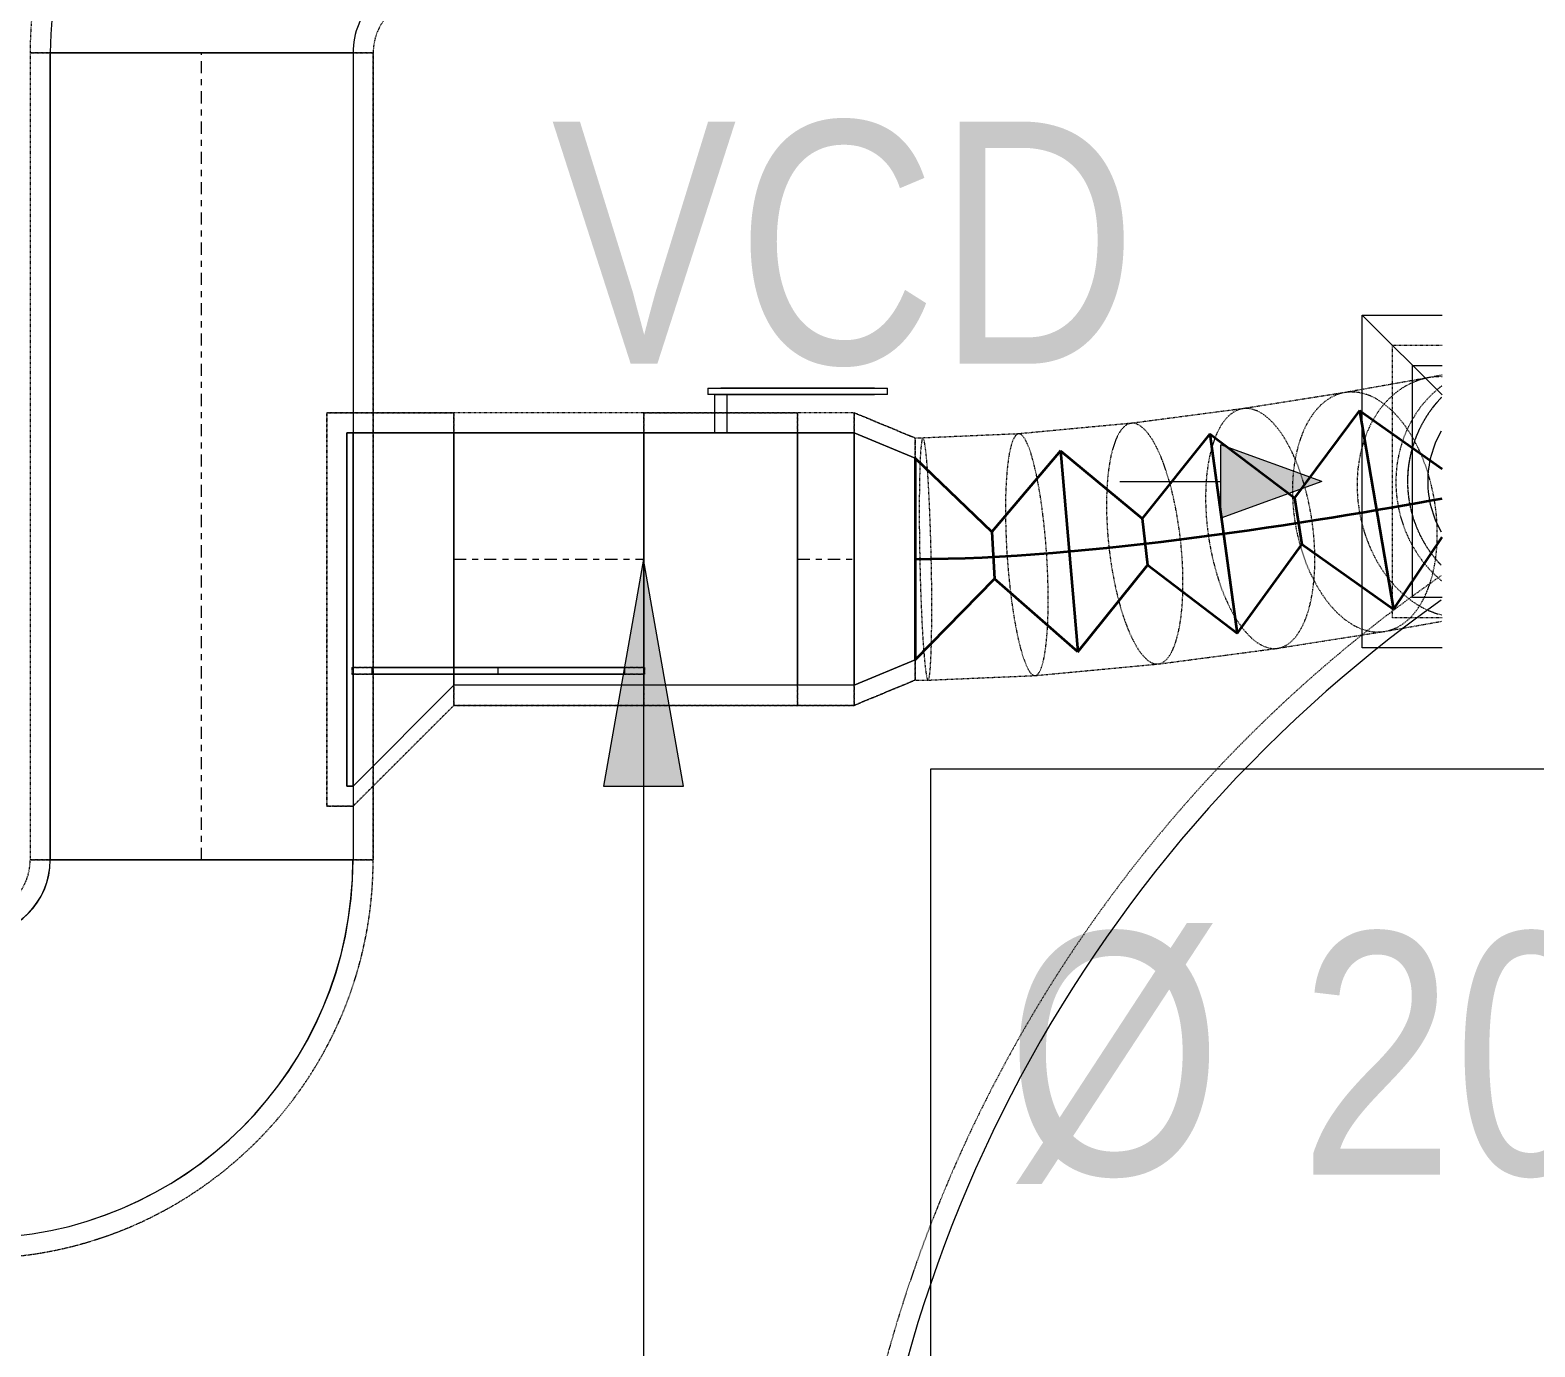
# Model space of a CAD drawing. Header units: inches. Extents: x -83664 to 20107, y -47222 to 19398.
# Drawn here: x 14868 to 16359, y -9210 to -7904 of the extents above; entities that cross this region are included whole.
import ezdxf

# ---------------------------------------------------------------- set-up
doc = ezdxf.new("R2010")
doc.units = ezdxf.units.IN
doc.header["$MEASUREMENT"] = 0
doc.linetypes.add('Center', pattern=[29.999999, 12, -6, 6, -6])
doc.linetypes.add('Hidden 0_50', pattern=[1.0584, 0.5292, -0.5292])
for name, color, linetype, lineweight in [('A-DETL-GENF', 7, 'Continuous', 9), ('G-ANNO-TEXT', 7, 'Continuous', 9), ('M-HVAC-CDFF', 7, 'Continuous', 9), ('M-HVAC-DUCT-CNTR', 7, 'Center', 9), ('M-HVAC-DUCT-IDEN', 7, 'Continuous', 18)]:
    doc.layers.add(name, color=color, linetype=linetype, lineweight=lineweight)
doc.layers.add('M-HVAC-DUCT', color=7, linetype='Continuous', lineweight=9, true_color=0xffe97f)
doc.layers.add('M-HVAC-DUCT-PATT', color=7, linetype='Continuous', lineweight=35, true_color=0x007f00)
doc.styles.add('Arial Narrow_21', font='ARIALN.TTF', dxfattribs={"height": 240})

# ---------------------------------------------------------------- blocks, each defined once
blk = doc.blocks.new('GCE-AT-Return Air Rectangular Diffuser - 230x230-V28-FIRST FLOOR AC CONDITIONING LAYOUT - PART A')
at = {"layer": 'A-DETL-GENF', "true_color": 0xff00ff}
blk.add_hatch(color=6, dxfattribs=at).paths.add_polyline_path([(-305, -36.4), (-205, 0), (-305, 36.4)])
at = {"layer": 'A-DETL-GENF', "color": 6, "true_color": 0xff00ff}
for p, q in [((-165, 165), (-85.8, 165)), ((-165, -165), (-165, 165)), ((-165, 165), (-85.8, 85.8)), ((-205, 0), (-305, 36.4)), ((-305, -36.4), (-305, 36.4)), ((-405, 0), (-305, 0)), ((-205, 0), (-305, -36.4)), ((-85.8, -165), (-165, -165))]:
    blk.add_line(p, q, dxfattribs=at)
blk = doc.blocks.new('M_Rectangular to Round Transition - Angle - 45 Degree-7603096-FIRST FLOOR AC CONDITIONING LAYOUT - PART A')
at = {"layer": 'M-HVAC-DUCT', "color": 6, "true_color": 0xff00ff}
for p, q in [((0, 125), (60.4, 100)), ((60.4, 100), (0, 125)), ((0, 125), (0, -125)), ((0, -125), (0, 125)), ((60.4, 0), (60.4, 100)), ((60.4, 0), (60.4, 100)), ((60.4, -100), (60.4, 0)), ((60.4, -100), (60.4, 0)), ((0, -125), (60.4, -100)), ((60.4, -100), (0, -125))]:
    blk.add_line(p, q, dxfattribs=at)
blk = doc.blocks.new('M_Rectangular to Round Transition - Angle - 45 Degree-V29-FIRST FLOOR AC CONDITIONING LAYOUT - PART A')
at = {"layer": 'M-HVAC-DUCT', "color": 6, "true_color": 0xff00ff}
for p, q in [((167694.4, 90135.5), (167723.6, 90135.5)), ((167694.4, 89905.5), (167694.4, 90135.5)), ((167723.6, 89905.5), (167694.4, 89905.5))]:
    blk.add_line(p, q, dxfattribs=at)
for start, end in [(150.1672, 180), (180, 209.8328)]:
    blk.add_arc((167809.4, 90020.5), 100, start, end, dxfattribs=at)
blk = doc.blocks.new('TEMW-ME-DMP-Volume Control Damper - Standard-7399637-FIRST FLOOR AC CONDITIONING LAYOUT - PART A')
at = {"layer": 'M-HVAC-DUCT', "color": 6, "true_color": 0xff00ff}
for p, q in [((-165.1, 163.1), (-165.1, 169.4)), ((-152.4, 169.4), (-165.1, 169.4)), ((0, 169.4), (-152.4, 169.4)), ((-152.4, 169.4), (0, 169.4)), ((12.7, 169.4), (0, 169.4)), ((12.7, 169.4), (12.7, 163.1)), ((-165.1, 163.1), (-152.4, 163.1)), ((0, 163.1), (-152.4, 163.1)), ((-152.4, 163.1), (0, 163.1)), ((-6.4, 125), (-6.4, 163.1)), ((6.3, 163.1), (-6.4, 163.1)), ((6.3, 163.1), (-6.4, 163.1)), ((0, 163.1), (12.7, 163.1)), ((6.3, 163.1), (6.3, 125)), ((-76.2, 125), (-76.2, -125)), ((-76.2, -125), (-76.2, 125)), ((76.2, 125), (-76.2, 125)), ((-76.2, 125), (76.2, 125)), ((-76.2, 125), (76.2, 125)), ((-6.4, 125), (6.3, 125)), ((-6.4, 125), (6.3, 125)), ((76.2, 125), (76.2, -125)), ((76.2, -125), (76.2, 125)), ((-76.2, -125), (76.2, -125)), ((-76.2, -125), (76.2, -125)), ((-76.2, -125), (76.2, -125))]:
    blk.add_line(p, q, dxfattribs=at)
blk = doc.blocks.new('M_Rectangular Tap - Beveled - Standard-7238378-FIRST FLOOR AC CONDITIONING LAYOUT - PART A')
at = {"layer": 'M-HVAC-DUCT', "color": 6, "true_color": 0xff00ff}
for p, q in [((0, 225), (-6.096, 225)), ((-6.096, -125), (-6.096, 225)), ((-6.096, 225), (-6.096, -125)), ((-6.096, 225), (0, 225)), ((100, 125), (0, 225)), ((100, 125), (0, 225)), ((100, 125), (100, -125)), ((100, -125), (100, 125)), ((-6.096, -125), (100, -125)), ((100, -125), (-6.096, -125))]:
    blk.add_line(p, q, dxfattribs=at)
blk = doc.blocks.new('M_Rectangular Elbow - Radius - 0_75 W-7399431-FIRST FLOOR AC CONDITIONING LAYOUT - PART A')
at = {"layer": 'M-HVAC-DUCT', "color": 6, "true_color": 0xff00ff}
for p, q in [((-150, 225), (150, 225)), ((150, 225), (-150, 225)), ((-225, 150), (-225, -150)), ((-225, -150), (-225, 150))]:
    blk.add_line(p, q, dxfattribs=at)
for radius in [75, 75, 375, 375]:
    blk.add_arc((-225, 225), radius, 270, 0, dxfattribs=at)
blk = doc.blocks.new('M_Rectangular Elbow - Radius - 0_75 W-V255-FIRST FLOOR AC CONDITIONING LAYOUT - PART A')
at = {"layer": 'M-HVAC-DUCT', "color": 6, "true_color": 0xff00ff}
for p, q in [((166644.3, 89645.3), (166344.3, 89645.3)), ((166344.3, 89645.3), (166344.4, 89645.3)), ((166344.4, 89645.3), (166644.4, 89645.3)), ((166644.4, 89645.3), (166644.3, 89645.3)), ((166269.3, 89570.3), (166269.4, 89570.3)), ((166269.4, 89570.3), (166269.3, 89570.3)), ((166269.3, 89570.3), (166269.3, 89270.3)), ((166269.4, 89270.3), (166269.4, 89570.3)), ((166269.3, 89270.3), (166269.4, 89270.3))]:
    blk.add_line(p, q, dxfattribs=at)
for centre, major_axis, start_param, end_param in [((166269.3, 89645.3), (0, 75), 3.141593, 4.712389), ((166269.3, 89645.3), (0, 375), 3.141579, 4.712375), ((166269.4, 89645.3), (0, 75), 3.141593, 4.712389), ((166269.4, 89645.3), (0, 375), 3.141588, 4.712384)]:
    blk.add_ellipse(centre, major_axis=major_axis, ratio=1, start_param=start_param, end_param=end_param, dxfattribs=at)
blk = doc.blocks.new('M_Rectangular Elbow - Radius - 0_75 W-8634364-FIRST FLOOR AC CONDITIONING LAYOUT - PART A')
at = {"layer": 'M-HVAC-DUCT', "color": 30, "true_color": 0xff7f00}
for p, q in [((-30.6, 825), (550, 825)), ((550, 825), (-30.6, 825))]:
    blk.add_line(p, q, dxfattribs=at)
blk.add_arc((-825, 825), 1375, 305.3306, 0, dxfattribs=at)
blk.add_arc((-825, 825), 1375, 305.3306, 0, dxfattribs=at)
blk = doc.blocks.new('TEMW-SMBZ-HO-BM-HVAC-00002_rvt-1-FIRST FLOOR AC CONDITIONING LAYOUT - PART A')
at = {"layer": 'M-HVAC-DUCT', "color": 6, "linetype": 'Hidden 0_50', "true_color": 0xff00ff}
for p, q in [((166664.4, 90445.3), (166324.4, 90445.3)), ((166324.4, 90445.3), (166664.4, 90445.3)), ((166324.4, 90445.3), (166324.4, 89645.3)), ((166324.4, 90445.3), (166324.4, 89645.3)), ((166324.4, 90445.3), (166664.4, 90445.3)), ((166664.4, 90445.3), (166324.4, 90445.3)), ((166664.4, 89645.3), (166664.4, 90445.3)), ((166664.4, 90445.3), (166664.4, 89645.3)), ((167674.4, 89885.5), (167674.4, 90155.5)), ((167674.4, 90155.5), (167723.6, 90155.5)), ((167710.3, 90123.4), (167626.9, 90108.6)), ((167723.6, 90125.9), (167709.3, 90123.2)), ((167627.7, 90108.7), (167526, 90092.6)), ((166618.3, 89698.6), (166618.3, 90088.6)), ((166618.3, 90088.6), (166744.4, 90088.6)), ((166744.4, 90088.6), (166618.3, 90088.6)), ((166618.3, 90088.6), (166618.3, 89698.6)), ((166744.4, 89798.6), (166744.4, 90088.6)), ((166744.4, 90088.6), (166744.4, 89798.6)), ((166932.6, 90088.6), (166744.4, 90088.6)), ((166932.6, 90088.6), (166744.4, 90088.6)), ((166744.4, 90088.6), (166744.4, 89798.6)), ((166744.4, 89798.6), (166744.4, 90088.6)), ((166932.6, 90088.6), (166932.6, 89798.6)), ((167085, 90088.6), (166932.6, 90088.6)), ((166932.6, 90088.6), (167085, 90088.6)), ((166932.6, 89798.6), (166932.6, 90088.6)), ((166932.6, 89798.6), (166932.6, 90088.6)), ((166932.6, 90088.6), (166932.6, 89798.6)), ((167085, 89798.6), (167085, 90088.6)), ((167085, 90088.6), (167085, 89798.6)), ((167141.1, 90088.6), (167085, 90088.6)), ((167141.1, 90088.6), (167085, 90088.6)), ((167085, 89798.6), (167085, 90088.6)), ((167085, 90088.6), (167085, 89798.6)), ((167141.1, 89798.6), (167141.1, 90088.6)), ((167141.1, 90088.6), (167141.1, 89798.6)), ((167141.1, 90088.6), (167201.4, 90063.6)), ((167201.4, 90063.6), (167141.1, 90088.6)), ((167141.1, 89798.6), (167141.1, 90088.6)), ((167141.1, 90088.6), (167141.1, 89798.6)), ((167526.6, 90092.7), (167415.4, 90078.1)), ((167415.7, 90078.2), (167303.9, 90067.7)), ((167209.2, 90063.6), (167201.4, 90063.6)), ((167201.4, 90063.6), (167201.4, 89823.6)), ((167201.4, 90063.6), (167201.4, 89823.6)), ((167201.4, 89943.6), (167201.4, 90063.6)), ((167201.4, 89943.6), (167201.4, 90063.6)), ((167304.1, 90067.7), (167209.2, 90063.6)), ((167201.4, 89823.6), (167201.4, 89943.6)), ((167201.4, 89823.6), (167201.4, 89943.6)), ((167667.4, 89872), (167723.6, 89882)), ((167723.6, 89885.5), (167674.4, 89885.5)), ((167560.9, 89855.2), (167666.6, 89871.9)), ((167442.6, 89839.6), (167560.3, 89855.1)), ((166933.3, 89836.1), (166643.3, 89836.1)), ((166643.3, 89836.1), (166933.3, 89836.1)), ((166643.3, 89836.1), (166643.3, 89829.4)), ((166643.3, 89836.1), (166643.3, 89829.4)), ((166933.3, 89829.4), (166933.3, 89836.1)), ((166933.3, 89836.1), (166933.3, 89829.4)), ((167320.4, 89828.1), (167442.2, 89839.6)), ((166933.3, 89829.4), (166643.3, 89829.4)), ((166643.3, 89829.4), (166933.3, 89829.4)), ((167141.1, 89798.6), (167201.4, 89823.6)), ((167201.4, 89823.6), (167141.1, 89798.6)), ((167201.4, 89823.6), (167214.3, 89823.6)), ((167214.3, 89823.6), (167320.2, 89828.1)), ((166744.4, 89798.6), (166644.4, 89698.6)), ((166644.4, 89698.6), (166744.4, 89798.6)), ((166744.4, 89798.6), (166932.6, 89798.6)), ((166932.6, 89798.6), (166744.4, 89798.6)), ((166932.6, 89798.6), (167085, 89798.6)), ((167085, 89798.6), (166932.6, 89798.6)), ((167085, 89798.6), (167141.1, 89798.6)), ((167141.1, 89798.6), (167085, 89798.6)), ((166644.4, 89698.6), (166618.3, 89698.6)), ((166618.3, 89698.6), (166644.4, 89698.6)), ((166324.3, 89645.3), (166664.3, 89645.3)), ((166324.4, 89645.3), (166324.3, 89645.3)), ((166664.4, 89645.3), (166324.4, 89645.3)), ((166324.4, 89645.3), (166664.4, 89645.3)), ((166664.4, 89645.3), (166324.4, 89645.3)), ((166664.3, 89645.3), (166664.4, 89645.3))]:
    blk.add_line(p, q, dxfattribs=at)
at = {"layer": 'M-HVAC-DUCT', "color": 6, "true_color": 0xff00ff}
for p, q in [((166344.4, 90445.3), (166644.4, 90445.3)), ((166644.4, 90445.3), (166344.4, 90445.3)), ((166344.4, 89645.3), (166344.4, 90445.3)), ((166344.4, 90445.3), (166344.4, 89645.3)), ((166644.4, 90445.3), (166644.4, 89645.3)), ((166644.4, 90445.3), (166644.4, 89645.3)), ((166638.3, 90068.6), (166644.4, 90068.6)), ((166644.4, 90068.6), (166638.3, 90068.6)), ((166638.3, 89718.6), (166638.3, 90068.6)), ((166638.3, 90068.6), (166638.3, 89718.6)), ((166644.4, 89718.6), (166644.4, 90068.6)), ((166644.4, 89718.6), (166644.4, 90068.6)), ((166744.4, 90068.6), (166744.4, 89818.6)), ((166744.4, 89818.6), (166744.4, 90068.6)), ((166744.4, 90068.6), (166932.6, 90068.6)), ((166932.6, 90068.6), (166744.4, 90068.6)), ((166932.6, 90068.6), (166932.6, 89818.6)), ((166932.6, 89818.6), (166932.6, 90068.6)), ((167085, 90068.6), (167085, 89818.6)), ((167085, 89818.6), (167085, 90068.6)), ((167085, 90068.6), (167141.1, 90068.6)), ((167141.1, 90068.6), (167085, 90068.6)), ((167141.1, 90068.6), (167141.1, 89818.6)), ((167141.1, 89818.6), (167141.1, 90068.6)), ((166663.3, 89836.1), (166913.3, 89836.1)), ((166913.3, 89836.1), (166663.3, 89836.1)), ((166663.3, 89829.4), (166663.3, 89836.1)), ((166663.3, 89836.1), (166663.3, 89829.4)), ((166913.3, 89836.1), (166913.3, 89829.4)), ((166913.3, 89836.1), (166913.3, 89829.4)), ((166663.3, 89829.4), (166913.3, 89829.4)), ((166913.3, 89829.4), (166663.3, 89829.4)), ((166932.6, 89818.6), (166744.4, 89818.6)), ((166932.6, 89818.6), (166744.4, 89818.6)), ((167141.1, 89818.6), (167085, 89818.6)), ((167141.1, 89818.6), (167085, 89818.6)), ((166644.4, 89718.6), (166638.3, 89718.6)), ((166638.3, 89718.6), (166644.4, 89718.6)), ((166344.4, 89645.3), (166644.4, 89645.3)), ((166644.4, 89645.3), (166344.4, 89645.3))]:
    blk.add_line(p, q, dxfattribs=at)
at = {"layer": 'M-HVAC-DUCT', "color": 6, "linetype": 'Hidden 0_50', "true_color": 0xff00ff}
for centre, radius, start, end in [((166719.4, 90445.3), 395, 90, 180), ((166719.4, 90445.3), 395, 90, 180), ((166719.4, 90445.3), 55, 90, 180), ((166719.4, 90445.3), 55, 90, 180), ((167809.4, 90020.5), 120, 136.1187, 223.8973), ((167809.4, 90020.5), 120, 136.3291, 180), ((167809.4, 90020.5), 120, 180, 223.6709)]:
    blk.add_arc(centre, radius, start, end, dxfattribs=at)
at = {"layer": 'M-HVAC-DUCT', "color": 30, "linetype": 'Hidden 0_50', "true_color": 0xff7f00}
blk.add_arc((168518, 88781), 1395, 124.7551, 180, dxfattribs=at)
blk.add_arc((168518, 88781), 1395, 124.7551, 180, dxfattribs=at)
at = {"layer": 'M-HVAC-DUCT', "color": 6, "linetype": 'Hidden 0_50', "true_color": 0xff00ff}
for centre, major_axis in [((166269.3, 89645.3), (0, 395)), ((166269.4, 89645.3), (0, 55)), ((166269.4, 89645.3), (0, 395))]:
    blk.add_ellipse(centre, major_axis=major_axis, ratio=1, start_param=3.141593, end_param=4.712389, dxfattribs=at)
for points, knots in [([(167714.2, 90124), (167706.3, 90123), (167690.9, 90118.4), (167670.6, 90103.8), (167654.4, 90082.5), (167643.5, 90055.9), (167638.6, 90025.9), (167640, 89994.4), (167647.7, 89963.7), (167661.1, 89935.9), (167679.3, 89912.7), (167700.6, 89896.2), (167716, 89890), (167723.6, 89888.2)], [0, 0, 0, 0, 0.0833333, 0.1666667, 0.25, 0.3333333, 0.4166667, 0.5, 0.5833333, 0.6666667, 0.75, 0.8333333, 0.9115957, 0.9115957, 0.9115957, 0.9115957]), ([(167723.3, 90115.2), (167721.9, 90114.1), (167712.9, 90107), (167698.2, 90090.9), (167684.2, 90063.7), (167677.2, 90033.3), (167677.9, 90001.7), (167686, 89971.1), (167701.2, 89943.6), (167715.4, 89928.4), (167723.4, 89921.9), (167723.5, 89921.7)], [0.1519857, 0.1519857, 0.1519857, 0.1519857, 0.1666667, 0.25, 0.3333333, 0.4166667, 0.5, 0.5833333, 0.6666667, 0.75, 0.7516706, 0.7516706, 0.7516706, 0.7516706]), ([(167722.9, 90103.7), (167719.6, 90100.3), (167709.8, 90088.8), (167697, 90066.4), (167688.9, 90035.7), (167689.1, 90004), (167697.5, 89973.5), (167710.3, 89951.5), (167719.9, 89940.4), (167722.9, 89937.3)], [0.2127742, 0.2127742, 0.2127742, 0.2127742, 0.25, 0.3333333, 0.4166667, 0.5, 0.5833333, 0.6666667, 0.7004332, 0.7004332, 0.7004332, 0.7004332])]:
    blk.add_open_spline(points, degree=3, knots=knots, dxfattribs=at)
for points in [[(167714.2, 90124), (167712.6, 90123.8), (167710.9, 90123.5), (167709.2, 90123.2)], [(167723.6, 90124.4), (167720.4, 90124.5), (167717.3, 90124.3), (167714.2, 90124)], [(167629.9, 90109), (167623.8, 90108.4), (167612.1, 90104.4), (167596.8, 90090.7), (167585, 90070.1), (167577.4, 90044.1), (167574.5, 90014.5), (167576.6, 89983.1), (167583.5, 89952.3), (167594.8, 89924.1), (167609.6, 89900.3), (167626.9, 89882.7), (167645.7, 89872.4), (167658.2, 89870.9), (167664.3, 89871.6)], [(167664.3, 89871.6), (167670.4, 89872.2), (167682.2, 89876.1), (167697.5, 89889.8), (167709.3, 89910.4), (167716.9, 89936.4), (167719.7, 89966.1), (167717.6, 89997.4), (167710.7, 90028.2), (167699.5, 90056.5), (167684.7, 90080.2), (167667.3, 90097.8), (167648.6, 90108.1), (167636, 90109.6), (167629.9, 90109)], [(167527.7, 90092.8), (167523.1, 90092.5), (167514.5, 90089), (167503.4, 90076), (167495.1, 90056), (167490.1, 90030.4), (167488.7, 90000.9), (167491, 89969.6), (167497, 89938.7), (167506, 89910.1), (167517.7, 89885.8), (167531.1, 89867.6), (167545.3, 89856.6), (167554.7, 89854.6), (167559.2, 89855)], [(167559.2, 89855), (167563.7, 89855.3), (167572.4, 89858.8), (167583.4, 89871.9), (167591.8, 89891.9), (167596.8, 89917.5), (167598.2, 89946.9), (167595.8, 89978.2), (167589.9, 90009.2), (167580.8, 90037.7), (167569.2, 90062), (167555.8, 90080.2), (167541.6, 90091.2), (167532.2, 90093.2), (167527.7, 90092.8)], [(167416.1, 90078.2), (167413, 90078), (167407.1, 90074.9), (167399.7, 90062.3), (167394.3, 90042.7), (167391.2, 90017.4), (167390.8, 89988.1), (167392.9, 89956.8), (167397.5, 89925.6), (167404.2, 89896.7), (167412.7, 89872), (167422.2, 89853.3), (167432.2, 89841.8), (167438.7, 89839.4), (167441.8, 89839.6)], [(167441.8, 89839.6), (167445, 89839.8), (167450.9, 89842.9), (167458.3, 89855.4), (167463.7, 89875.1), (167466.7, 89900.4), (167467.2, 89929.7), (167465, 89961), (167460.4, 89992.2), (167453.7, 90021.1), (167445.3, 90045.7), (167435.7, 90064.5), (167425.7, 90076), (167419.2, 90078.4), (167416.1, 90078.2)], [(167209.2, 90063.6), (167208.7, 90063.6), (167207.8, 90060.9), (167206.6, 90048.8), (167205.9, 90029.5), (167205.5, 90004.3), (167205.5, 89975.1), (167206, 89943.6), (167206.8, 89912.2), (167208, 89883), (167209.5, 89857.8), (167211.1, 89838.5), (167212.7, 89826.4), (167213.8, 89823.6), (167214.3, 89823.6)], [(167214.3, 89823.6), (167214.8, 89823.6), (167215.7, 89826.4), (167216.8, 89838.5), (167217.6, 89857.8), (167218, 89883), (167218, 89912.2), (167217.5, 89943.6), (167216.6, 89975.1), (167215.4, 90004.3), (167214, 90029.5), (167212.4, 90048.8), (167210.7, 90060.9), (167209.7, 90063.6), (167209.2, 90063.6)], [(167304.1, 90067.7), (167302.4, 90067.6), (167299.2, 90064.8), (167295.2, 90052.5), (167292.4, 90033.1), (167290.9, 90008), (167290.9, 89978.7), (167292.3, 89947.3), (167295.1, 89916), (167299, 89886.8), (167303.9, 89861.8), (167309.3, 89842.7), (167314.9, 89830.7), (167318.5, 89828.1), (167320.2, 89828.1)], [(167320.2, 89828.1), (167321.9, 89828.2), (167325.1, 89831), (167329.1, 89843.3), (167331.9, 89862.7), (167333.4, 89887.8), (167333.4, 89917.1), (167332, 89948.5), (167329.2, 89979.8), (167325.3, 90009), (167320.4, 90034), (167315, 90053.1), (167309.4, 90065.1), (167305.8, 90067.7), (167304.1, 90067.7)]]:
    blk.add_open_spline(points, degree=3, dxfattribs=at)
at = {"layer": 'M-HVAC-DUCT-CNTR', "color": 6, "true_color": 0xff00ff}
for p, q in [((166494.4, 89645.3), (166494.4, 90445.3)), ((166744.4, 89943.6), (166932.6, 89943.6)), ((167085, 89943.6), (167141.1, 89943.6)), ((166788.3, 89829.4), (166788.3, 89836.1))]:
    blk.add_line(p, q, dxfattribs=at)
at = {"layer": 'M-HVAC-DUCT-CNTR', "color": 6, "linetype": 'Continuous', "lineweight": 35, "true_color": 0xff00ff}
blk.add_open_spline([(167201.4, 89943.6), (167372.4, 89943.6), (167601.2, 89981.2), (167723.6, 90003.8)], degree=3, dxfattribs=at)
at = {"layer": 'M-HVAC-DUCT-PATT', "color": 6, "true_color": 0xff00ff}
for p, q in [((167641.7, 90090.8), (167577.4, 90004.3)), ((167641.7, 90090.8), (167723.6, 90033)), ((167641.7, 90090.8), (167675.5, 89893.7)), ((167641.7, 90090.8), (167675.5, 89893.7)), ((167493.4, 90067.8), (167426.3, 89983.8)), ((167493.4, 90067.8), (167577.4, 90004.3)), ((167493.4, 90067.8), (167520.6, 89869.7)), ((167493.4, 90067.8), (167520.6, 89869.7)), ((167201.4, 90043.6), (167277.6, 89970.7)), ((167201.4, 90043.6), (167201.4, 89843.6)), ((167201.4, 90043.6), (167201.4, 89843.6)), ((167345.6, 90050.9), (167277.6, 89970.7)), ((167345.6, 90050.9), (167426.3, 89983.8)), ((167345.6, 90050.9), (167362.8, 89851.7)), ((167345.6, 90050.9), (167362.8, 89851.7)), ((167577.4, 90004.3), (167584.5, 89958.2)), ((167426.3, 89983.8), (167431.7, 89937.5)), ((167277.6, 89970.7), (167280, 89924.1)), ((167520.6, 89869.7), (167584.5, 89958.2)), ((167675.5, 89893.7), (167584.5, 89958.2)), ((167675.5, 89893.7), (167723.6, 89965.2)), ((167362.8, 89851.7), (167431.7, 89937.5)), ((167520.6, 89869.7), (167431.7, 89937.5)), ((167201.4, 89843.6), (167280, 89924.1)), ((167362.8, 89851.7), (167280, 89924.1))]:
    blk.add_line(p, q, dxfattribs=at)
at = {"layer": 'M-HVAC-CDFF', "color": 6, "linetype": 'Hidden 0_50', "lineweight": 9, "true_color": 0xff00ff}
blk.add_blockref('GCE-AT-Return Air Rectangular Diffuser - 230x230-V28-FIRST FLOOR AC CONDITIONING LAYOUT - PART A', (167809.4, 90020.5), dxfattribs=at)
at = {"layer": 'M-HVAC-DUCT', "color": 6, "linetype": 'Hidden 0_50', "lineweight": 9, "true_color": 0xff00ff, "rotation": 180}
for name, p in [('M_Rectangular Elbow - Radius - 0_75 W-7399431-FIRST FLOOR AC CONDITIONING LAYOUT - PART A', (166494.4, 90670.3)), ('M_Rectangular Elbow - Radius - 0_75 W-8634364-FIRST FLOOR AC CONDITIONING LAYOUT - PART A', (167693, 89606))]:
    blk.add_blockref(name, p, dxfattribs=at)
at = {"layer": 'M-HVAC-DUCT', "color": 6, "linetype": 'Hidden 0_50', "lineweight": 9, "true_color": 0xff00ff}
for name, p in [('M_Rectangular to Round Transition - Angle - 45 Degree-V29-FIRST FLOOR AC CONDITIONING LAYOUT - PART A', (0, 0)), ('M_Rectangular to Round Transition - Angle - 45 Degree-7603096-FIRST FLOOR AC CONDITIONING LAYOUT - PART A', (167141.1, 89943.6)), ('M_Rectangular Elbow - Radius - 0_75 W-V255-FIRST FLOOR AC CONDITIONING LAYOUT - PART A', (0, 0))]:
    blk.add_blockref(name, p, dxfattribs=at)
at = {"layer": 'M-HVAC-DUCT', "color": 6, "linetype": 'Hidden 0_50', "lineweight": 9, "true_color": 0xff00ff, "extrusion": (0, 0, -1)}
blk.add_blockref('TEMW-ME-DMP-Volume Control Damper - Standard-7399637-FIRST FLOOR AC CONDITIONING LAYOUT - PART A', (-167008.8, 89943.6), dxfattribs=at)
at = {"layer": 'M-HVAC-DUCT', "color": 6, "linetype": 'Hidden 0_50', "lineweight": 9, "true_color": 0xff00ff, "extrusion": (0, 0, -1), "rotation": 180}
blk.add_blockref('M_Rectangular Tap - Beveled - Standard-7238378-FIRST FLOOR AC CONDITIONING LAYOUT - PART A', (-166644.4, 89943.6), dxfattribs=at)
blk = doc.blocks.new('TEMW-SMBZ-HO-BM-HVAC-00002_rvt-2-FIRST FLOOR AC CONDITIONING LAYOUT - PART A')
at = {"layer": 'M-HVAC-DUCT', "color": 6, "linetype": 'Hidden 0_50', "true_color": 0xff00ff}
for p, q in [((166664.4, 90445.3), (166324.4, 90445.3)), ((166324.4, 90445.3), (166664.4, 90445.3)), ((166324.4, 90445.3), (166324.4, 89645.3)), ((166324.4, 90445.3), (166324.4, 89645.3)), ((166324.4, 90445.3), (166664.4, 90445.3)), ((166664.4, 90445.3), (166324.4, 90445.3)), ((166664.4, 89645.3), (166664.4, 90445.3)), ((166664.4, 90445.3), (166664.4, 89645.3)), ((167674.4, 89885.5), (167674.4, 90155.5)), ((167674.4, 90155.5), (167723.6, 90155.5)), ((167710.3, 90123.4), (167626.9, 90108.6)), ((167723.6, 90125.9), (167709.3, 90123.2)), ((167627.7, 90108.7), (167526, 90092.6)), ((166618.3, 89698.6), (166618.3, 90088.6)), ((166618.3, 90088.6), (166744.4, 90088.6)), ((166744.4, 90088.6), (166618.3, 90088.6)), ((166618.3, 90088.6), (166618.3, 89698.6)), ((166744.4, 89798.6), (166744.4, 90088.6)), ((166744.4, 90088.6), (166744.4, 89798.6)), ((166932.6, 90088.6), (166744.4, 90088.6)), ((166932.6, 90088.6), (166744.4, 90088.6)), ((166744.4, 90088.6), (166744.4, 89798.6)), ((166744.4, 89798.6), (166744.4, 90088.6)), ((166932.6, 90088.6), (166932.6, 89798.6)), ((167085, 90088.6), (166932.6, 90088.6)), ((166932.6, 90088.6), (167085, 90088.6)), ((166932.6, 89798.6), (166932.6, 90088.6)), ((166932.6, 89798.6), (166932.6, 90088.6)), ((166932.6, 90088.6), (166932.6, 89798.6)), ((167085, 89798.6), (167085, 90088.6)), ((167085, 90088.6), (167085, 89798.6)), ((167141.1, 90088.6), (167085, 90088.6)), ((167141.1, 90088.6), (167085, 90088.6)), ((167085, 89798.6), (167085, 90088.6)), ((167085, 90088.6), (167085, 89798.6)), ((167141.1, 89798.6), (167141.1, 90088.6)), ((167141.1, 90088.6), (167141.1, 89798.6)), ((167141.1, 90088.6), (167201.4, 90063.6)), ((167201.4, 90063.6), (167141.1, 90088.6)), ((167141.1, 89798.6), (167141.1, 90088.6)), ((167141.1, 90088.6), (167141.1, 89798.6)), ((167526.6, 90092.7), (167415.4, 90078.1)), ((167415.7, 90078.2), (167303.9, 90067.7)), ((167209.2, 90063.6), (167201.4, 90063.6)), ((167201.4, 90063.6), (167201.4, 89823.6)), ((167201.4, 90063.6), (167201.4, 89823.6)), ((167201.4, 89943.6), (167201.4, 90063.6)), ((167201.4, 89943.6), (167201.4, 90063.6)), ((167304.1, 90067.7), (167209.2, 90063.6)), ((167201.4, 89823.6), (167201.4, 89943.6)), ((167201.4, 89823.6), (167201.4, 89943.6)), ((167667.4, 89872), (167723.6, 89882)), ((167723.6, 89885.5), (167674.4, 89885.5)), ((167560.9, 89855.2), (167666.6, 89871.9)), ((167442.6, 89839.6), (167560.3, 89855.1)), ((166933.3, 89836.1), (166643.3, 89836.1)), ((166643.3, 89836.1), (166933.3, 89836.1)), ((166643.3, 89836.1), (166643.3, 89829.4)), ((166643.3, 89836.1), (166643.3, 89829.4)), ((166933.3, 89829.4), (166933.3, 89836.1)), ((166933.3, 89836.1), (166933.3, 89829.4)), ((167320.4, 89828.1), (167442.2, 89839.6)), ((166933.3, 89829.4), (166643.3, 89829.4)), ((166643.3, 89829.4), (166933.3, 89829.4)), ((167141.1, 89798.6), (167201.4, 89823.6)), ((167201.4, 89823.6), (167141.1, 89798.6)), ((167201.4, 89823.6), (167214.3, 89823.6)), ((167214.3, 89823.6), (167320.2, 89828.1)), ((166744.4, 89798.6), (166644.4, 89698.6)), ((166644.4, 89698.6), (166744.4, 89798.6)), ((166744.4, 89798.6), (166932.6, 89798.6)), ((166932.6, 89798.6), (166744.4, 89798.6)), ((166932.6, 89798.6), (167085, 89798.6)), ((167085, 89798.6), (166932.6, 89798.6)), ((167085, 89798.6), (167141.1, 89798.6)), ((167141.1, 89798.6), (167085, 89798.6)), ((166644.4, 89698.6), (166618.3, 89698.6)), ((166618.3, 89698.6), (166644.4, 89698.6)), ((166324.3, 89645.3), (166664.3, 89645.3)), ((166324.4, 89645.3), (166324.3, 89645.3)), ((166664.4, 89645.3), (166324.4, 89645.3)), ((166324.4, 89645.3), (166664.4, 89645.3)), ((166664.4, 89645.3), (166324.4, 89645.3)), ((166664.3, 89645.3), (166664.4, 89645.3))]:
    blk.add_line(p, q, dxfattribs=at)
at = {"layer": 'M-HVAC-DUCT', "color": 6, "true_color": 0xff00ff}
for p, q in [((166344.4, 90445.3), (166644.4, 90445.3)), ((166644.4, 90445.3), (166344.4, 90445.3)), ((166344.4, 89645.3), (166344.4, 90445.3)), ((166344.4, 90445.3), (166344.4, 89645.3)), ((166644.4, 90445.3), (166644.4, 89645.3)), ((166644.4, 90445.3), (166644.4, 89645.3)), ((166638.3, 90068.6), (166644.4, 90068.6)), ((166644.4, 90068.6), (166638.3, 90068.6)), ((166638.3, 89718.6), (166638.3, 90068.6)), ((166638.3, 90068.6), (166638.3, 89718.6)), ((166644.4, 89718.6), (166644.4, 90068.6)), ((166644.4, 89718.6), (166644.4, 90068.6)), ((166744.4, 90068.6), (166744.4, 89818.6)), ((166744.4, 89818.6), (166744.4, 90068.6)), ((166744.4, 90068.6), (166932.6, 90068.6)), ((166932.6, 90068.6), (166744.4, 90068.6)), ((166932.6, 90068.6), (166932.6, 89818.6)), ((166932.6, 89818.6), (166932.6, 90068.6)), ((167085, 90068.6), (167085, 89818.6)), ((167085, 89818.6), (167085, 90068.6)), ((167085, 90068.6), (167141.1, 90068.6)), ((167141.1, 90068.6), (167085, 90068.6)), ((167141.1, 90068.6), (167141.1, 89818.6)), ((167141.1, 89818.6), (167141.1, 90068.6)), ((166663.3, 89836.1), (166913.3, 89836.1)), ((166913.3, 89836.1), (166663.3, 89836.1)), ((166663.3, 89829.4), (166663.3, 89836.1)), ((166663.3, 89836.1), (166663.3, 89829.4)), ((166913.3, 89836.1), (166913.3, 89829.4)), ((166913.3, 89836.1), (166913.3, 89829.4)), ((166663.3, 89829.4), (166913.3, 89829.4)), ((166913.3, 89829.4), (166663.3, 89829.4)), ((166932.6, 89818.6), (166744.4, 89818.6)), ((166932.6, 89818.6), (166744.4, 89818.6)), ((167141.1, 89818.6), (167085, 89818.6)), ((167141.1, 89818.6), (167085, 89818.6)), ((166644.4, 89718.6), (166638.3, 89718.6)), ((166638.3, 89718.6), (166644.4, 89718.6)), ((166344.4, 89645.3), (166644.4, 89645.3)), ((166644.4, 89645.3), (166344.4, 89645.3))]:
    blk.add_line(p, q, dxfattribs=at)
at = {"layer": 'M-HVAC-DUCT', "color": 6, "linetype": 'Hidden 0_50', "true_color": 0xff00ff}
for centre, radius, start, end in [((166719.4, 90445.3), 395, 90, 180), ((166719.4, 90445.3), 395, 90, 180), ((166719.4, 90445.3), 55, 90, 180), ((166719.4, 90445.3), 55, 90, 180), ((167809.4, 90020.5), 120, 136.1187, 223.8973), ((167809.4, 90020.5), 120, 136.3291, 180), ((167809.4, 90020.5), 120, 180, 223.6709)]:
    blk.add_arc(centre, radius, start, end, dxfattribs=at)
at = {"layer": 'M-HVAC-DUCT', "color": 30, "linetype": 'Hidden 0_50', "true_color": 0xff7f00}
blk.add_arc((168518, 88781), 1395, 124.7551, 180, dxfattribs=at)
blk.add_arc((168518, 88781), 1395, 124.7551, 180, dxfattribs=at)
at = {"layer": 'M-HVAC-DUCT', "color": 6, "linetype": 'Hidden 0_50', "true_color": 0xff00ff}
for centre, major_axis in [((166269.3, 89645.3), (0, 395)), ((166269.4, 89645.3), (0, 55)), ((166269.4, 89645.3), (0, 395))]:
    blk.add_ellipse(centre, major_axis=major_axis, ratio=1, start_param=3.141593, end_param=4.712389, dxfattribs=at)
for points, knots in [([(167714.2, 90124), (167706.3, 90123), (167690.9, 90118.4), (167670.6, 90103.8), (167654.4, 90082.5), (167643.5, 90055.9), (167638.6, 90025.9), (167640, 89994.4), (167647.7, 89963.7), (167661.1, 89935.9), (167679.3, 89912.7), (167700.6, 89896.2), (167716, 89890), (167723.6, 89888.2)], [0, 0, 0, 0, 0.0833333, 0.1666667, 0.25, 0.3333333, 0.4166667, 0.5, 0.5833333, 0.6666667, 0.75, 0.8333333, 0.9115957, 0.9115957, 0.9115957, 0.9115957]), ([(167723.3, 90115.2), (167721.9, 90114.1), (167712.9, 90107), (167698.2, 90090.9), (167684.2, 90063.7), (167677.2, 90033.3), (167677.9, 90001.7), (167686, 89971.1), (167701.2, 89943.6), (167715.4, 89928.4), (167723.4, 89921.9), (167723.5, 89921.7)], [0.1519857, 0.1519857, 0.1519857, 0.1519857, 0.1666667, 0.25, 0.3333333, 0.4166667, 0.5, 0.5833333, 0.6666667, 0.75, 0.7516706, 0.7516706, 0.7516706, 0.7516706]), ([(167722.9, 90103.7), (167719.6, 90100.3), (167709.8, 90088.8), (167697, 90066.4), (167688.9, 90035.7), (167689.1, 90004), (167697.5, 89973.5), (167710.3, 89951.5), (167719.9, 89940.4), (167722.9, 89937.3)], [0.2127742, 0.2127742, 0.2127742, 0.2127742, 0.25, 0.3333333, 0.4166667, 0.5, 0.5833333, 0.6666667, 0.7004332, 0.7004332, 0.7004332, 0.7004332])]:
    blk.add_open_spline(points, degree=3, knots=knots, dxfattribs=at)
for points in [[(167714.2, 90124), (167712.6, 90123.8), (167710.9, 90123.5), (167709.2, 90123.2)], [(167723.6, 90124.4), (167720.4, 90124.5), (167717.3, 90124.3), (167714.2, 90124)], [(167629.9, 90109), (167623.8, 90108.4), (167612.1, 90104.4), (167596.8, 90090.7), (167585, 90070.1), (167577.4, 90044.1), (167574.5, 90014.5), (167576.6, 89983.1), (167583.5, 89952.3), (167594.8, 89924.1), (167609.6, 89900.3), (167626.9, 89882.7), (167645.7, 89872.4), (167658.2, 89870.9), (167664.3, 89871.6)], [(167664.3, 89871.6), (167670.4, 89872.2), (167682.2, 89876.1), (167697.5, 89889.8), (167709.3, 89910.4), (167716.9, 89936.4), (167719.7, 89966.1), (167717.6, 89997.4), (167710.7, 90028.2), (167699.5, 90056.5), (167684.7, 90080.2), (167667.3, 90097.8), (167648.6, 90108.1), (167636, 90109.6), (167629.9, 90109)], [(167527.7, 90092.8), (167523.1, 90092.5), (167514.5, 90089), (167503.4, 90076), (167495.1, 90056), (167490.1, 90030.4), (167488.7, 90000.9), (167491, 89969.6), (167497, 89938.7), (167506, 89910.1), (167517.7, 89885.8), (167531.1, 89867.6), (167545.3, 89856.6), (167554.7, 89854.6), (167559.2, 89855)], [(167559.2, 89855), (167563.7, 89855.3), (167572.4, 89858.8), (167583.4, 89871.9), (167591.8, 89891.9), (167596.8, 89917.5), (167598.2, 89946.9), (167595.8, 89978.2), (167589.9, 90009.2), (167580.8, 90037.7), (167569.2, 90062), (167555.8, 90080.2), (167541.6, 90091.2), (167532.2, 90093.2), (167527.7, 90092.8)], [(167416.1, 90078.2), (167413, 90078), (167407.1, 90074.9), (167399.7, 90062.3), (167394.3, 90042.7), (167391.2, 90017.4), (167390.8, 89988.1), (167392.9, 89956.8), (167397.5, 89925.6), (167404.2, 89896.7), (167412.7, 89872), (167422.2, 89853.3), (167432.2, 89841.8), (167438.7, 89839.4), (167441.8, 89839.6)], [(167441.8, 89839.6), (167445, 89839.8), (167450.9, 89842.9), (167458.3, 89855.4), (167463.7, 89875.1), (167466.7, 89900.4), (167467.2, 89929.7), (167465, 89961), (167460.4, 89992.2), (167453.7, 90021.1), (167445.3, 90045.7), (167435.7, 90064.5), (167425.7, 90076), (167419.2, 90078.4), (167416.1, 90078.2)], [(167209.2, 90063.6), (167208.7, 90063.6), (167207.8, 90060.9), (167206.6, 90048.8), (167205.9, 90029.5), (167205.5, 90004.3), (167205.5, 89975.1), (167206, 89943.6), (167206.8, 89912.2), (167208, 89883), (167209.5, 89857.8), (167211.1, 89838.5), (167212.7, 89826.4), (167213.8, 89823.6), (167214.3, 89823.6)], [(167214.3, 89823.6), (167214.8, 89823.6), (167215.7, 89826.4), (167216.8, 89838.5), (167217.6, 89857.8), (167218, 89883), (167218, 89912.2), (167217.5, 89943.6), (167216.6, 89975.1), (167215.4, 90004.3), (167214, 90029.5), (167212.4, 90048.8), (167210.7, 90060.9), (167209.7, 90063.6), (167209.2, 90063.6)], [(167304.1, 90067.7), (167302.4, 90067.6), (167299.2, 90064.8), (167295.2, 90052.5), (167292.4, 90033.1), (167290.9, 90008), (167290.9, 89978.7), (167292.3, 89947.3), (167295.1, 89916), (167299, 89886.8), (167303.9, 89861.8), (167309.3, 89842.7), (167314.9, 89830.7), (167318.5, 89828.1), (167320.2, 89828.1)], [(167320.2, 89828.1), (167321.9, 89828.2), (167325.1, 89831), (167329.1, 89843.3), (167331.9, 89862.7), (167333.4, 89887.8), (167333.4, 89917.1), (167332, 89948.5), (167329.2, 89979.8), (167325.3, 90009), (167320.4, 90034), (167315, 90053.1), (167309.4, 90065.1), (167305.8, 90067.7), (167304.1, 90067.7)]]:
    blk.add_open_spline(points, degree=3, dxfattribs=at)
at = {"layer": 'M-HVAC-DUCT-CNTR', "color": 6, "true_color": 0xff00ff}
for p, q in [((166494.4, 89645.3), (166494.4, 90445.3)), ((166744.4, 89943.6), (166932.6, 89943.6)), ((167085, 89943.6), (167141.1, 89943.6)), ((166788.3, 89829.4), (166788.3, 89836.1))]:
    blk.add_line(p, q, dxfattribs=at)
at = {"layer": 'M-HVAC-DUCT-CNTR', "color": 6, "linetype": 'Continuous', "lineweight": 35, "true_color": 0xff00ff}
blk.add_open_spline([(167201.4, 89943.6), (167372.4, 89943.6), (167601.2, 89981.2), (167723.6, 90003.8)], degree=3, dxfattribs=at)
at = {"layer": 'M-HVAC-DUCT-PATT', "color": 6, "true_color": 0xff00ff}
for p, q in [((167641.7, 90090.8), (167577.4, 90004.3)), ((167641.7, 90090.8), (167723.6, 90033)), ((167641.7, 90090.8), (167675.5, 89893.7)), ((167641.7, 90090.8), (167675.5, 89893.7)), ((167493.4, 90067.8), (167426.3, 89983.8)), ((167493.4, 90067.8), (167577.4, 90004.3)), ((167493.4, 90067.8), (167520.6, 89869.7)), ((167493.4, 90067.8), (167520.6, 89869.7)), ((167201.4, 90043.6), (167277.6, 89970.7)), ((167201.4, 90043.6), (167201.4, 89843.6)), ((167201.4, 90043.6), (167201.4, 89843.6)), ((167345.6, 90050.9), (167277.6, 89970.7)), ((167345.6, 90050.9), (167426.3, 89983.8)), ((167345.6, 90050.9), (167362.8, 89851.7)), ((167345.6, 90050.9), (167362.8, 89851.7)), ((167577.4, 90004.3), (167584.5, 89958.2)), ((167426.3, 89983.8), (167431.7, 89937.5)), ((167277.6, 89970.7), (167280, 89924.1)), ((167520.6, 89869.7), (167584.5, 89958.2)), ((167675.5, 89893.7), (167584.5, 89958.2)), ((167675.5, 89893.7), (167723.6, 89965.2)), ((167362.8, 89851.7), (167431.7, 89937.5)), ((167520.6, 89869.7), (167431.7, 89937.5)), ((167201.4, 89843.6), (167280, 89924.1)), ((167362.8, 89851.7), (167280, 89924.1))]:
    blk.add_line(p, q, dxfattribs=at)
at = {"layer": 'M-HVAC-CDFF', "color": 6, "linetype": 'Hidden 0_50', "lineweight": 9, "true_color": 0xff00ff}
blk.add_blockref('GCE-AT-Return Air Rectangular Diffuser - 230x230-V28-FIRST FLOOR AC CONDITIONING LAYOUT - PART A', (167809.4, 90020.5), dxfattribs=at)
at = {"layer": 'M-HVAC-DUCT', "color": 6, "linetype": 'Hidden 0_50', "lineweight": 9, "true_color": 0xff00ff, "rotation": 180}
for name, p in [('M_Rectangular Elbow - Radius - 0_75 W-7399431-FIRST FLOOR AC CONDITIONING LAYOUT - PART A', (166494.4, 90670.3)), ('M_Rectangular Elbow - Radius - 0_75 W-8634364-FIRST FLOOR AC CONDITIONING LAYOUT - PART A', (167693, 89606))]:
    blk.add_blockref(name, p, dxfattribs=at)
at = {"layer": 'M-HVAC-DUCT', "color": 6, "linetype": 'Hidden 0_50', "lineweight": 9, "true_color": 0xff00ff}
for name, p in [('M_Rectangular to Round Transition - Angle - 45 Degree-V29-FIRST FLOOR AC CONDITIONING LAYOUT - PART A', (0, 0)), ('M_Rectangular to Round Transition - Angle - 45 Degree-7603096-FIRST FLOOR AC CONDITIONING LAYOUT - PART A', (167141.1, 89943.6)), ('M_Rectangular Elbow - Radius - 0_75 W-V255-FIRST FLOOR AC CONDITIONING LAYOUT - PART A', (0, 0))]:
    blk.add_blockref(name, p, dxfattribs=at)
at = {"layer": 'M-HVAC-DUCT', "color": 6, "linetype": 'Hidden 0_50', "lineweight": 9, "true_color": 0xff00ff, "extrusion": (0, 0, -1)}
blk.add_blockref('TEMW-ME-DMP-Volume Control Damper - Standard-7399637-FIRST FLOOR AC CONDITIONING LAYOUT - PART A', (-167008.8, 89943.6), dxfattribs=at)
at = {"layer": 'M-HVAC-DUCT', "color": 6, "linetype": 'Hidden 0_50', "lineweight": 9, "true_color": 0xff00ff, "extrusion": (0, 0, -1), "rotation": 180}
blk.add_blockref('M_Rectangular Tap - Beveled - Standard-7238378-FIRST FLOOR AC CONDITIONING LAYOUT - PART A', (-166644.4, 89943.6), dxfattribs=at)

msp = doc.modelspace()

# ---------------------------------------------------------------- hatches: boundary and pattern name
at = {"layer": 'M-HVAC-DUCT-IDEN', "lineweight": 9}
msp.add_hatch(color=256, dxfattribs=at).paths.add_polyline_path([(15475.6, -8428.6), (15435.9, -8653.6), (15515.3, -8653.6)])

# ---------------------------------------------------------------- linework, layer by layer
at = {"layer": 'G-ANNO-TEXT', "flags": 128}
msp.add_lwpolyline([(15760.2, -8636.5), (16707.4, -8636.5), (16707.4, -9620.5), (15760.2, -9620.5)], close=True, dxfattribs=at)
at = {"layer": 'M-HVAC-DUCT-IDEN', "lineweight": 9}
for p, q in [((15475.6, -8428.6), (15435.9, -8653.6)), ((15515.3, -8653.6), (15475.6, -8428.6)), ((15475.6, -8428.6), (15475.6, -9645.6)), ((15435.9, -8653.6), (15515.3, -8653.6))]:
    msp.add_line(p, q, dxfattribs=at)

# ---------------------------------------------------------------- block references
at = {"lineweight": 5}
for name in ['TEMW-SMBZ-HO-BM-HVAC-00002_rvt-1-FIRST FLOOR AC CONDITIONING LAYOUT - PART A', 'TEMW-SMBZ-HO-BM-HVAC-00002_rvt-2-FIRST FLOOR AC CONDITIONING LAYOUT - PART A']:
    msp.add_blockref(name, (-151456.7, -98372.2), dxfattribs=at)

# ---------------------------------------------------------------- texts
at = {"layer": 'G-ANNO-TEXT', "char_height": 240, "attachment_point": 1, "style": 'Arial Narrow_21'}
for s, insert, width in [('VCD', (15384.4, -7994.9), 733.544), ('Ø 200', (15835.2, -8799), 937.974)]:
    msp.add_mtext(s, dxfattribs=dict(at, insert=insert, width=width))

doc.saveas('drawing.dxf')
